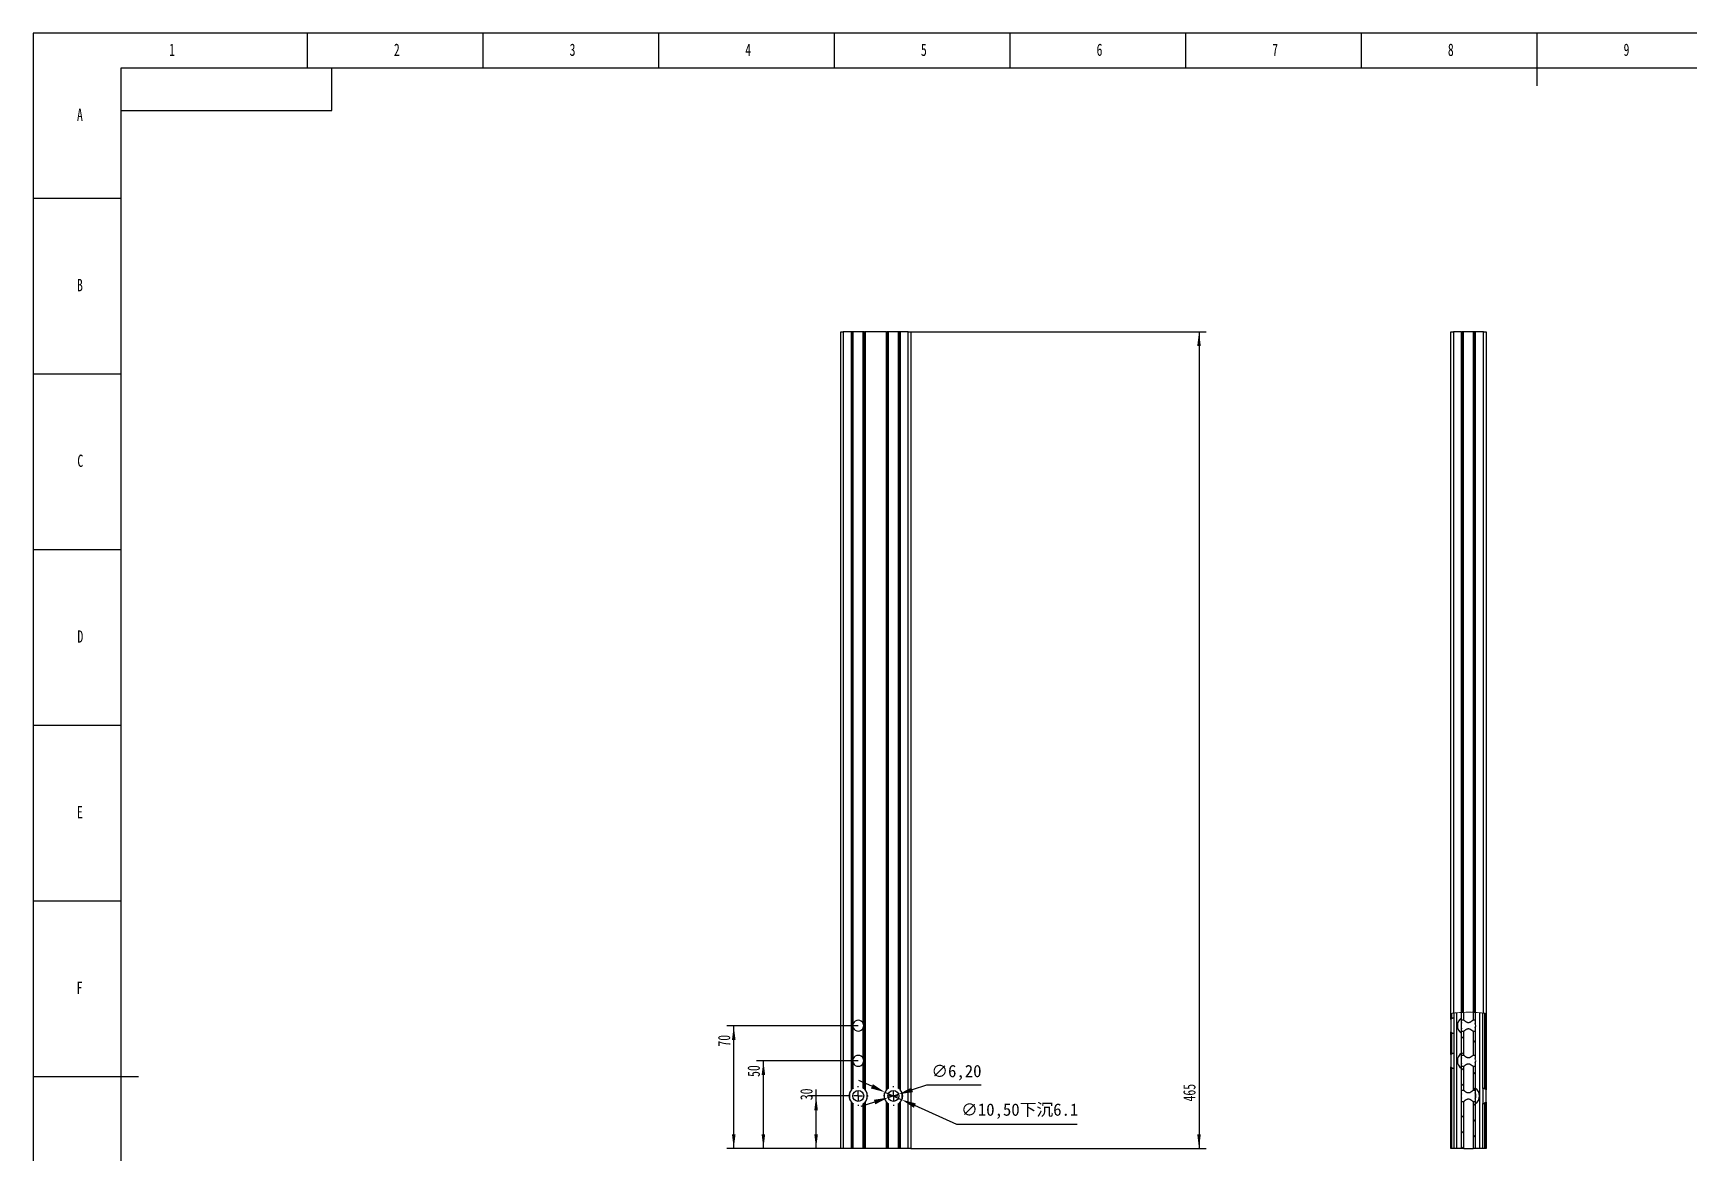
# Model space of a CAD drawing. Header units: millimetres. Extents: x 0 to 841, y 0 to 594.
# Drawn here: x 0 to 471.3, y 275.3 to 594 of the extents above; entities that cross this region are included whole.
import ezdxf

# ---------------------------------------------------------------- set-up
doc = ezdxf.new("R2010")
doc.units = ezdxf.units.MM
doc.header["$PDSIZE"] = -1
doc.layers.add('10', color=7, linetype='Continuous')
doc.layers.add('5', color=7, linetype='Continuous')
doc.styles.add('SLDTEXTSTYLE4', font='TXT', dxfattribs={"width": 0.7})
doc.dimstyles.new('ISO-25', dxfattribs={"dimtxt": 2.5, "dimasz": 2.5, "dimexe": 1.25, "dimexo": 0.625, "dimtad": 1, "dimtxsty": 'Standard', "dimcen": 2.5, "dimadec": 0, "dimazin": 0, "dimtfac": 1, "dimtmove": 0, "dimatfit": 3, "dimfxl": 1, "dimarcsym": 0})
doc.dimstyles.new('SLDDIMSTYLE0', dxfattribs={"dimtxt": 3.5, "dimasz": 4.08, "dimexe": 0, "dimexo": 0.0625, "dimgap": 0.875, "dimtad": 2, "dimlfac": 2, "dimrnd": 1e-09, "dimzin": 12, "dimdsep": 46, "dimtxsty": 'SLDTEXTSTYLE4', "dimsah": 1, "dimcen": 0.09, "dimadec": 0, "dimazin": 3, "dimtfac": 1, "dimtofl": 0, "dimtmove": 0, "dimatfit": 3, "dimfxl": 1, "dimfrac": 2, "dimtolj": 1, "dimtzin": 12, "dimarcsym": 0})

# ---------------------------------------------------------------- blocks, each defined once
blk = doc.blocks.new('_D')
at = {"layer": '10', "transparency": 16777216}
for p, q in [((249.87, 508.99), (333.87, 508.99)), ((331.87, 508.99), (331.87, 276.49)), ((249.87, 276.49), (333.87, 276.49))]:
    blk.add_line(p, q, dxfattribs=at)
for points in [[(331.87, 508.99), (331.37, 504.91), (332.38, 504.91)], [(331.87, 276.49), (332.38, 280.57), (331.37, 280.57)]]:
    blk.add_solid(points, dxfattribs=at)
at = {"layer": '10', "transparency": 16777216, "insert": (327.36, 289.91), "char_height": 3.5, "attachment_point": 1, "rotation": 90, "style": 'SLDTEXTSTYLE4'}
blk.add_mtext('465', dxfattribs=at)
blk = doc.blocks.new('_D_1')
at = {"layer": '10', "transparency": 16777216}
for p, q in [((222.88, 291.49), (222.88, 293.35)), ((232.07, 291.49), (220.88, 291.49)), ((222.88, 276.49), (222.88, 291.49)), ((229.87, 276.49), (220.88, 276.49))]:
    blk.add_line(p, q, dxfattribs=at)
for points in [[(222.88, 291.49), (222.37, 287.41), (223.38, 287.41)], [(222.88, 276.49), (223.38, 280.57), (222.37, 280.57)]]:
    blk.add_solid(points, dxfattribs=at)
at = {"layer": '10', "transparency": 16777216, "insert": (218.36, 290.28), "char_height": 3.5, "attachment_point": 1, "rotation": 90, "style": 'SLDTEXTSTYLE4'}
blk.add_mtext('30', dxfattribs=at)
blk = doc.blocks.new('_D_2')
at = {"layer": '10', "transparency": 16777216}
for p, q in [((234.87, 301.49), (205.87, 301.49)), ((207.87, 276.49), (207.87, 301.49)), ((229.87, 276.49), (205.87, 276.49))]:
    blk.add_line(p, q, dxfattribs=at)
for points in [[(207.87, 301.49), (207.37, 297.41), (208.38, 297.41)], [(207.87, 276.49), (208.38, 280.57), (207.37, 280.57)]]:
    blk.add_solid(points, dxfattribs=at)
at = {"layer": '10', "transparency": 16777216, "insert": (203.36, 296.9), "char_height": 3.5, "attachment_point": 1, "rotation": 90, "style": 'SLDTEXTSTYLE4'}
blk.add_mtext('50', dxfattribs=at)
blk = doc.blocks.new('_D_3')
at = {"layer": '10', "transparency": 16777216}
for p, q in [((234.87, 311.49), (197.44, 311.49)), ((199.44, 276.49), (199.44, 311.49)), ((229.87, 276.49), (197.44, 276.49))]:
    blk.add_line(p, q, dxfattribs=at)
for points in [[(199.44, 311.49), (198.93, 307.41), (199.95, 307.41)], [(199.44, 276.49), (199.95, 280.57), (198.93, 280.57)]]:
    blk.add_solid(points, dxfattribs=at)
at = {"layer": '10', "transparency": 16777216, "insert": (194.93, 305.53), "char_height": 3.5, "attachment_point": 1, "rotation": 90, "style": 'SLDTEXTSTYLE4'}
blk.add_mtext('70', dxfattribs=at)
blk = doc.blocks.new('SW_CENTERMARKSYMBOL_0')
at = {"layer": '10', "color": 0}
for p, q in [((-2.5, 0), (-2.8, 0)), ((0, 0), (-1.25, 0)), ((0, 2.5), (0, 2.8)), ((0, 0), (0, 1.25)), ((0, 0), (0, -1.25)), ((0, 0), (1.25, 0)), ((2.5, 0), (2.8, 0)), ((0, -2.5), (0, -2.8))]:
    blk.add_line(p, q, dxfattribs=at)
blk = doc.blocks.new('SW_CENTERMARKSYMBOL_1')
at = {"layer": '10', "color": 0}
for p, q in [((-2.5, 0), (-2.8, 0)), ((0, 0), (-1.25, 0)), ((0, 2.5), (0, 2.8)), ((0, 0), (0, 1.25)), ((0, 0), (0, -1.25)), ((0, 0), (1.25, 0)), ((2.5, 0), (2.8, 0)), ((0, -2.5), (0, -2.8))]:
    blk.add_line(p, q, dxfattribs=at)
blk = doc.blocks.new('*D11')
at = {"color": 0, "lineweight": -2, "transparency": 16777216}
for p, q in [((254.29, 294.55), (250.23, 293.23)), ((269.82, 294.55), (254.29, 294.55)), ((239.52, 289.74), (235.64, 288.48)), ((243.4, 291.01), (246.35, 291.97))]:
    blk.add_line(p, q, dxfattribs=at)
at = {"color": 0, "transparency": 16777216}
for points in [[(250.02, 293.88), (250.44, 292.58), (246.35, 291.97)], [(239.31, 290.39), (239.73, 289.1), (243.4, 291.01)]]:
    blk.add_solid(points, dxfattribs=at)
at = {"layer": 'Defpoints', "color": 0, "transparency": 16777216}
for p in [(243.4, 291.01), (246.35, 291.97)]:
    blk.add_point(p, dxfattribs=at)
at = {"color": 0, "transparency": 16777216, "insert": (262.82, 298.12), "char_height": 3.5, "attachment_point": 5}
blk.add_mtext('∅6,20', dxfattribs=at)
blk = doc.blocks.new('*D12')
at = {"color": 0, "lineweight": -2, "transparency": 16777216}
for p, q in [((238.76, 294.24), (235.04, 295.91)), ((242.48, 292.56), (247.27, 290.41)), ((262.93, 283.36), (250.99, 288.73)), ((297.21, 283.36), (262.93, 283.36))]:
    blk.add_line(p, q, dxfattribs=at)
blk.add_arc((244.87, 291.49), 2.63, 313.2918, 19.4197, dxfattribs=at)
at = {"color": 0, "transparency": 16777216}
for points in [[(239.04, 294.86), (238.48, 293.62), (242.48, 292.56)], [(251.27, 289.35), (250.71, 288.11), (247.27, 290.41)]]:
    blk.add_solid(points, dxfattribs=at)
at = {"layer": 'Defpoints', "color": 0, "transparency": 16777216}
for p in [(242.48, 292.56), (247.27, 290.41)]:
    blk.add_point(p, dxfattribs=at)
at = {"color": 0, "transparency": 16777216, "insert": (280.83, 287.15), "char_height": 3.5, "attachment_point": 5}
blk.add_mtext('∅10,50{\\fSimSun|b0|i0|c134|p2;下沉}6.1', dxfattribs=at)

msp = doc.modelspace()

# ---------------------------------------------------------------- hatches: boundary and pattern name
at = {"layer": '10', "linetype": 'Continuous', "lineweight": 18}
h = msp.add_hatch(dxfattribs=at)
h.set_pattern_fill('ANSI31', color=256, angle=3e-322, style=0)
edge = h.paths.add_edge_path(flags=0)
edge.add_spline(control_points=[(407.2653, 315.2771), (407.2653, 315.2771), (407.2904, 315.278), (407.3385, 315.2797), (407.3867, 315.2813), (407.4591, 315.2837), (407.5499, 315.2863), (407.6408, 315.2889), (407.7525, 315.2917), (407.8758, 315.2942), (407.9992, 315.2966), (408.1376, 315.2986), (408.2796, 315.2998), (408.4215, 315.301), (408.5709, 315.3014), (408.7154, 315.3009), (408.8599, 315.3003), (409.0034, 315.2989), (409.1341, 315.2969), (409.2649, 315.295), (409.3865, 315.2924), (409.4888, 315.2898), (409.5912, 315.2873), (409.6772, 315.2847), (409.7396, 315.2827), (409.802, 315.2807), (409.8426, 315.2793), (409.858, 315.2787), (409.8629, 315.2785), (409.8653, 315.2785), (409.8653, 315.2785)], knot_values=[0, 0, 0, 0, 0.00087268, 0.00087268, 0.00087268, 0.00174534, 0.00174534, 0.00174534, 0.00261837, 0.00261837, 0.00261837, 0.00349165, 0.00349165, 0.00349165, 0.00436456, 0.00436456, 0.00436456, 0.00523703, 0.00523703, 0.00523703, 0.0061097, 0.0061097, 0.0061097, 0.00698286, 0.00698286, 0.00698286, 0.00785605, 0.00785605, 0.00785605, 0.00812775, 0.00812775, 0.00812775, 0.00812775], weights=[1, 1, 1, 1, 1, 1, 1, 1, 1, 1, 1, 1, 1, 1, 1, 1, 1, 1, 1, 1, 1, 1, 1, 1, 1, 1, 1, 1, 1, 1, 1], degree=3, periodic=0)
edge.add_spline(control_points=[(409.8653, 315.2785), (410.0821, 315.2708), (410.2987, 315.2611), (410.5153, 315.2496)], knot_values=[0.06398879, 0.06398879, 0.06398879, 0.06398879, 0.0671872, 0.0671872, 0.0671872, 0.0671872], weights=[1, 1, 1, 1], degree=3, periodic=0)
edge.add_spline(control_points=[(410.5153, 315.2496), (410.959, 315.2258), (411.4025, 315.1939), (411.8456, 315.1537)], knot_values=[0, 0, 0, 0, 0.00376762, 0.00376762, 0.00376762, 0.00376762], weights=[1, 1, 1, 1], degree=3, periodic=0)
edge.add_spline(control_points=[(411.8456, 315.1537), (412.119, 315.1289), (412.3922, 315.101), (412.6653, 315.07)], knot_values=[0.0737407, 0.0737407, 0.0737407, 0.0737407, 0.07778318, 0.07778318, 0.07778318, 0.07778318], weights=[1, 1, 1, 1], degree=3, periodic=0)
edge.add_spline(control_points=[(412.6653, 315.07), (412.8654, 315.0473), (413.0654, 315.0228), (413.2653, 314.9967)], knot_values=[0.07778318, 0.07778318, 0.07778318, 0.07778318, 0.08074431, 0.08074431, 0.08074431, 0.08074431], weights=[1, 1, 1, 1], degree=3, periodic=0)
edge.add_spline(control_points=[(413.2653, 314.9967), (413.3153, 314.9902), (413.3653, 314.9836), (413.4153, 314.9769)], knot_values=[0.08074431, 0.08074431, 0.08074431, 0.08074431, 0.08148485, 0.08148485, 0.08148485, 0.08148485], weights=[1, 1, 1, 1], degree=3, periodic=0)
edge.add_spline(control_points=[(413.4153, 314.9769), (413.4322, 314.9746), (413.4494, 314.9723), (413.4653, 314.9701), (413.4813, 314.9679), (413.4965, 314.9658), (413.5097, 314.964), (413.5228, 314.9622), (413.5343, 314.9606), (413.5432, 314.9594), (413.5519, 314.9582), (413.5584, 314.9573), (413.5619, 314.9568), (413.5642, 314.9565), (413.5653, 314.9563), (413.5653, 314.9563)], knot_values=[0, 0, 0, 0, 0.00010237, 0.00010237, 0.00010237, 0.00020476, 0.00020476, 0.00020476, 0.00030675, 0.00030675, 0.00030675, 0.00040783, 0.00040783, 0.00040783, 0.00047083, 0.00047083, 0.00047083, 0.00047083], weights=[1, 1, 1, 1, 1, 1, 1, 1, 1, 1, 1, 1, 1, 1, 1, 1], degree=3, periodic=0)
edge.add_spline(control_points=[(413.5653, 314.9563), (413.5653, 314.9563), (413.551, 314.9583), (413.5236, 314.9621), (413.4962, 314.9659), (413.4551, 314.9715), (413.4035, 314.9784), (413.3517, 314.9854), (413.2881, 314.9938), (413.2179, 315.0029), (413.147, 315.0121), (413.0675, 315.0221), (412.9858, 315.0321), (412.9301, 315.039), (412.8725, 315.0459), (412.8153, 315.0526)], knot_values=[0, 0, 0, 0, 0.00050024, 0.00050024, 0.00050024, 0.00100033, 0.00100033, 0.00100033, 0.00150272, 0.00150272, 0.00150272, 0.00200956, 0.00200956, 0.00200956, 0.00235264, 0.00235264, 0.00235264, 0.00235264], weights=[1, 1, 1, 1, 1, 1, 1, 1, 1, 1, 1, 1, 1, 1, 1, 1], degree=3, periodic=0)
edge.add_spline(control_points=[(412.8153, 315.0526), (412.0495, 315.1429), (411.2829, 315.2085), (410.5153, 315.2496)], knot_values=[0.9214767, 0.9214767, 0.9214767, 0.9214767, 0.9328128, 0.9328128, 0.9328128, 0.9328128], weights=[1, 1, 1, 1], degree=3, periodic=0)
edge.add_spline(control_points=[(410.5153, 315.2496), (410.4985, 315.2505), (410.4815, 315.2514), (410.4656, 315.2522), (410.4497, 315.253), (410.4346, 315.2538), (410.4215, 315.2545), (410.4084, 315.2551), (410.3969, 315.2557), (410.388, 315.2561), (410.3791, 315.2566), (410.3726, 315.2569), (410.3689, 315.2571), (410.3665, 315.2572), (410.3653, 315.2573), (410.3653, 315.2573)], knot_values=[0, 0, 0, 0, 0.00010097, 0.00010097, 0.00010097, 0.00020194, 0.00020194, 0.00020194, 0.00030284, 0.00030284, 0.00030284, 0.00040361, 0.00040361, 0.00040361, 0.00046896, 0.00046896, 0.00046896, 0.00046896], weights=[1, 1, 1, 1, 1, 1, 1, 1, 1, 1, 1, 1, 1, 1, 1, 1], degree=3, periodic=0)
edge.add_spline(control_points=[(410.3653, 315.2573), (410.282, 315.2614), (410.1986, 315.2652), (410.1153, 315.2687)], knot_values=[0.93355111, 0.93355111, 0.93355111, 0.93355111, 0.93478134, 0.93478134, 0.93478134, 0.93478134], weights=[1, 1, 1, 1], degree=3, periodic=0)
edge.add_spline(control_points=[(410.1153, 315.2687), (410.5156, 315.2518), (410.9156, 315.2281), (411.3153, 315.1978)], knot_values=[0.06521866, 0.06521866, 0.06521866, 0.06521866, 0.07112703, 0.07112703, 0.07112703, 0.07112703], weights=[1, 1, 1, 1], degree=3, periodic=0)
edge.add_spline(control_points=[(411.3153, 315.1978), (410.8721, 315.2314), (410.4286, 315.2568), (409.985, 315.274)], knot_values=[0, 0, 0, 0, 0.00376583, 0.00376583, 0.00376583, 0.00376583], weights=[1, 1, 1, 1], degree=3, periodic=0)
edge.add_spline(control_points=[(409.985, 315.274), (409.0392, 315.3107), (408.0913, 315.31), (407.1456, 315.2726)], knot_values=[0, 0, 0, 0, 0.00567868, 0.00567868, 0.00567868, 0.00567868], weights=[1, 1, 1, 1], degree=3, periodic=0)
edge.add_spline(control_points=[(407.1456, 315.2726), (406.702, 315.255), (406.2585, 315.2293), (405.8153, 315.1957)], knot_values=[0, 0, 0, 0, 0.00376588, 0.00376588, 0.00376588, 0.00376588], weights=[1, 1, 1, 1], degree=3, periodic=0)
edge.add_spline(control_points=[(405.8153, 315.1957), (406.2157, 315.2261), (406.6157, 315.2499), (407.0153, 315.2672)], knot_values=[0.0441227, 0.0441227, 0.0441227, 0.0441227, 0.04999684, 0.04999684, 0.04999684, 0.04999684], weights=[1, 1, 1, 1], degree=3, periodic=0)
edge.add_spline(control_points=[(407.0153, 315.2672), (406.932, 315.2636), (406.8487, 315.2597), (406.7653, 315.2555)], knot_values=[0.95000316, 0.95000316, 0.95000316, 0.95000316, 0.95122783, 0.95122783, 0.95122783, 0.95122783], weights=[1, 1, 1, 1], degree=3, periodic=0)
edge.add_spline(control_points=[(406.7653, 315.2555), (406.7653, 315.2555), (406.7624, 315.2554), (406.7569, 315.2551), (406.7513, 315.2548), (406.743, 315.2544), (406.7325, 315.2539), (406.722, 315.2533), (406.7092, 315.2527), (406.695, 315.2519), (406.6807, 315.2512), (406.6648, 315.2504), (406.6484, 315.2495), (406.6376, 315.2489), (406.6264, 315.2483), (406.6153, 315.2477)], knot_values=[0, 0, 0, 0, 0.00010064, 0.00010064, 0.00010064, 0.00020127, 0.00020127, 0.00020127, 0.00030195, 0.00030195, 0.00030195, 0.00040276, 0.00040276, 0.00040276, 0.00046897, 0.00046897, 0.00046897, 0.00046897], weights=[1, 1, 1, 1, 1, 1, 1, 1, 1, 1, 1, 1, 1, 1, 1, 1], degree=3, periodic=0)
edge.add_spline(control_points=[(406.6153, 315.2477), (405.85, 315.2063), (405.0834, 315.1409), (404.3153, 315.0514)], knot_values=[0.95196241, 0.95196241, 0.95196241, 0.95196241, 0.963204, 0.963204, 0.963204, 0.963204], weights=[1, 1, 1, 1], degree=3, periodic=0)
edge.add_spline(control_points=[(404.3153, 315.0514), (404.2308, 315.0416), (404.1452, 315.0313), (404.0655, 315.0215), (403.9859, 315.0117), (403.91, 315.0021), (403.8441, 314.9936), (403.7784, 314.9851), (403.7209, 314.9775), (403.6766, 314.9715), (403.6325, 314.9657), (403.6002, 314.9613), (403.5823, 314.9588), (403.571, 314.9573), (403.5653, 314.9565), (403.5653, 314.9565)], knot_values=[0, 0, 0, 0, 0.00051031, 0.00051031, 0.00051031, 0.00102069, 0.00102069, 0.00102069, 0.00153, 0.00153, 0.00153, 0.00203559, 0.00203559, 0.00203559, 0.00235238, 0.00235238, 0.00235238, 0.00235238], weights=[1, 1, 1, 1, 1, 1, 1, 1, 1, 1, 1, 1, 1, 1, 1, 1], degree=3, periodic=0)
edge.add_spline(control_points=[(403.5653, 314.9565), (403.5653, 314.9565), (403.5682, 314.9569), (403.5736, 314.9577), (403.5791, 314.9584), (403.5874, 314.9595), (403.5977, 314.9609), (403.608, 314.9623), (403.6207, 314.9641), (403.6348, 314.9659), (403.6489, 314.9679), (403.6648, 314.97), (403.6811, 314.9722), (403.6923, 314.9736), (403.7038, 314.9752), (403.7153, 314.9767)], knot_values=[0, 0, 0, 0, 0.00010005, 0.00010005, 0.00010005, 0.00020007, 0.00020007, 0.00020007, 0.00030051, 0.00030051, 0.00030051, 0.00040183, 0.00040183, 0.00040183, 0.00047075, 0.00047075, 0.00047075, 0.00047075], weights=[1, 1, 1, 1, 1, 1, 1, 1, 1, 1, 1, 1, 1, 1, 1, 1], degree=3, periodic=0)
edge.add_spline(control_points=[(403.7153, 314.9767), (403.7653, 314.9833), (403.8153, 314.9899), (403.8653, 314.9963)], knot_values=[0.03387059, 0.03387059, 0.03387059, 0.03387059, 0.03460165, 0.03460165, 0.03460165, 0.03460165], weights=[1, 1, 1, 1], degree=3, periodic=0)
edge.add_spline(control_points=[(403.8653, 314.9963), (404.0654, 315.022), (404.2654, 315.0461), (404.4653, 315.0686)], knot_values=[0.03460165, 0.03460165, 0.03460165, 0.03460165, 0.03752784, 0.03752784, 0.03752784, 0.03752784], weights=[1, 1, 1, 1], degree=3, periodic=0)
edge.add_spline(control_points=[(404.4653, 315.0686), (404.7387, 315.0993), (405.0119, 315.127), (405.285, 315.1517)], knot_values=[0.03752784, 0.03752784, 0.03752784, 0.03752784, 0.04153023, 0.04153023, 0.04153023, 0.04153023], weights=[1, 1, 1, 1], degree=3, periodic=0)
edge.add_spline(control_points=[(405.285, 315.1517), (405.7281, 315.1917), (406.1716, 315.2237), (406.6153, 315.2477)], knot_values=[0, 0, 0, 0, 0.00376764, 0.00376764, 0.00376764, 0.00376764], weights=[1, 1, 1, 1], degree=3, periodic=0)
edge.add_spline(control_points=[(406.6153, 315.2477), (406.8321, 315.2594), (407.0487, 315.2692), (407.2653, 315.2771)], knot_values=[0.04803759, 0.04803759, 0.04803759, 0.04803759, 0.05122197, 0.05122197, 0.05122197, 0.05122197], weights=[1, 1, 1, 1], degree=3, periodic=0)
h = msp.add_hatch(dxfattribs=at)
h.set_pattern_fill('ANSI31', color=256, angle=3e-322, style=0)
edge = h.paths.add_edge_path(flags=0)
edge.add_line((406.6153, 313.0366), (407.2653, 313.0366))
edge.add_line((407.2653, 313.0366), (407.2653, 315.2771))
edge.add_spline(control_points=[(407.2653, 315.2771), (407.0487, 315.2692), (406.8321, 315.2594), (406.6153, 315.2477)], knot_values=[0.94877803, 0.94877803, 0.94877803, 0.94877803, 0.95196241, 0.95196241, 0.95196241, 0.95196241], weights=[1, 1, 1, 1], degree=3, periodic=0)
edge.add_line((406.6153, 315.2477), (406.6153, 313.0366))
h = msp.add_hatch(dxfattribs=at)
h.set_pattern_fill('ANSI31', color=256, angle=3e-322, style=0)
edge = h.paths.add_edge_path(flags=0)
edge.add_spline(control_points=[(410.5153, 315.2496), (410.2987, 315.2611), (410.0821, 315.2708), (409.8653, 315.2785)], knot_values=[0.9328128, 0.9328128, 0.9328128, 0.9328128, 0.93601121, 0.93601121, 0.93601121, 0.93601121], weights=[1, 1, 1, 1], degree=3, periodic=0)
edge.add_line((409.8653, 315.2785), (409.8653, 313.0366))
edge.add_line((409.8653, 313.0366), (410.5153, 313.0366))
edge.add_line((410.5153, 313.0366), (410.5153, 315.2496))
h = msp.add_hatch(dxfattribs=at)
h.set_pattern_fill('ANSI31', color=256, angle=3e-322, style=0)
h.paths.add_polyline_path([(406.6153, 303.0366), (407.2653, 303.0366), (407.2653, 309.9366), (406.6153, 309.9366)], flags=0)
h = msp.add_hatch(dxfattribs=at)
h.set_pattern_fill('ANSI31', color=256, angle=3e-322, style=0)
h.paths.add_polyline_path([(410.5153, 309.9366), (409.8653, 309.9366), (409.8653, 303.0366), (410.5153, 303.0366)], flags=0)
h = msp.add_hatch(dxfattribs=at)
h.set_pattern_fill('ANSI31', color=256, angle=3e-322, style=0)
h.paths.add_polyline_path([(406.6153, 299.9366), (406.6153, 293.0366), (407.2653, 293.0366), (407.2653, 299.9366)], flags=0)
h = msp.add_hatch(dxfattribs=at)
h.set_pattern_fill('ANSI31', color=256, angle=3e-322, style=0)
h.paths.add_polyline_path([(409.8653, 299.9366), (409.8653, 293.0366), (410.5153, 293.0366), (410.5153, 299.9366)], flags=0)
h = msp.add_hatch(dxfattribs=at)
h.set_pattern_fill('ANSI31', color=256, angle=3e-322, style=0)
h.paths.add_polyline_path([(406.6153, 289.9366), (406.6153, 276.4866), (407.2653, 276.4866), (407.2653, 289.9366)], flags=0)
h = msp.add_hatch(dxfattribs=at)
h.set_pattern_fill('ANSI31', color=256, angle=3e-322, style=0)
h.paths.add_polyline_path([(410.5153, 289.9366), (409.8653, 289.9366), (409.8653, 276.4866), (410.5153, 276.4866)], flags=0)

# ---------------------------------------------------------------- linework, layer by layer
at = {"color": 7, "linetype": 'Continuous', "lineweight": 25}
for p, q in [((229.8736, 276.4866), (229.8736, 508.9866)), ((229.8736, 508.9866), (230.6236, 508.9866)), ((230.6236, 508.9866), (230.6236, 276.4866)), ((232.9236, 508.9866), (230.6236, 508.9866)), ((232.9236, 293.2439), (232.9236, 508.9866)), ((232.9236, 508.9866), (233.0736, 508.9866)), ((233.0736, 508.9866), (233.0736, 293.3973)), ((233.3236, 508.9866), (233.0736, 508.9866)), ((233.3236, 293.6052), (233.3236, 508.9866)), ((233.4539, 508.9866), (233.3236, 508.9866)), ((233.4539, 312.1088), (233.4539, 508.9866)), ((236.2932, 508.9866), (233.4539, 508.9866)), ((236.2932, 312.1088), (236.2932, 508.9866)), ((236.4236, 508.9866), (236.2932, 508.9866)), ((236.4236, 293.6052), (236.4236, 508.9866)), ((236.6736, 508.9866), (236.4236, 508.9866)), ((236.6736, 508.9866), (236.8236, 508.9866)), ((236.6736, 293.3973), (236.6736, 508.9866)), ((236.8236, 508.9866), (236.8236, 293.2439)), ((242.9236, 508.9866), (236.8236, 508.9866)), ((242.9236, 293.2439), (242.9236, 508.9866)), ((242.9236, 508.9866), (243.0736, 508.9866)), ((243.0736, 508.9866), (243.0736, 293.3973)), ((243.3236, 508.9866), (243.0736, 508.9866)), ((243.3236, 293.6052), (243.3236, 508.9866)), ((243.4539, 508.9866), (243.3236, 508.9866)), ((243.4539, 293.6946), (243.4539, 508.9866)), ((246.2932, 508.9866), (243.4539, 508.9866)), ((246.2932, 293.6946), (246.2932, 508.9866)), ((246.4236, 508.9866), (246.2932, 508.9866)), ((246.4236, 293.6052), (246.4236, 508.9866)), ((246.6736, 508.9866), (246.4236, 508.9866)), ((246.6736, 293.3973), (246.6736, 508.9866)), ((246.6736, 508.9866), (246.8236, 508.9866)), ((246.8236, 508.9866), (246.8236, 293.2439)), ((249.1236, 508.9866), (246.8236, 508.9866)), ((249.1236, 276.4866), (249.1236, 508.9866)), ((249.1236, 508.9866), (249.8736, 508.9866)), ((249.8736, 508.9866), (249.8736, 276.4866)), ((403.5653, 314.9565), (403.5653, 508.9866)), ((403.5653, 508.9866), (404.3153, 508.9866)), ((404.3153, 508.9866), (404.3153, 315.0514)), ((406.6153, 508.9866), (404.3153, 508.9866)), ((406.6153, 315.2477), (406.6153, 508.9866)), ((406.6153, 508.9866), (406.7653, 508.9866)), ((406.7653, 508.9866), (406.7653, 315.2555)), ((407.0153, 508.9866), (406.7653, 508.9866)), ((407.0153, 315.2672), (407.0153, 508.9866)), ((407.1456, 508.9866), (407.0153, 508.9866)), ((407.1456, 315.2726), (407.1456, 508.9866)), ((409.985, 508.9866), (407.1456, 508.9866)), ((409.985, 315.274), (409.985, 508.9866)), ((410.1153, 508.9866), (409.985, 508.9866)), ((410.1153, 315.2687), (410.1153, 508.9866)), ((410.3653, 508.9866), (410.1153, 508.9866)), ((410.3653, 315.2573), (410.3653, 508.9866)), ((410.3653, 508.9866), (410.5153, 508.9866)), ((410.5153, 508.9866), (410.5153, 315.2496)), ((412.8153, 508.9866), (410.5153, 508.9866)), ((412.8153, 315.0526), (412.8153, 508.9866)), ((412.8153, 508.9866), (413.5653, 508.9866)), ((413.5653, 508.9866), (413.5653, 314.9563)), ((403.5653, 313.2439), (403.5653, 314.9565)), ((403.5653, 313.2439), (403.5653, 309.7293)), ((403.7153, 314.9766), (403.7153, 313.3973)), ((403.8653, 313.3973), (403.7153, 313.3973)), ((403.8653, 313.6052), (403.8653, 314.9962)), ((403.8653, 313.6052), (403.8653, 313.3973)), ((404.4653, 313.6052), (403.8653, 313.6052)), ((404.4653, 313.6052), (404.4653, 315.0642)), ((404.4653, 309.3681), (404.4653, 313.6052)), ((405.285, 276.4866), (405.285, 315.1342)), ((406.6153, 313.0366), (406.6153, 315.2477)), ((407.2653, 313.0366), (406.6153, 313.0366)), ((406.6153, 309.9366), (406.6153, 313.0366)), ((407.2653, 313.0366), (407.2653, 315.2771)), ((409.8653, 315.2785), (409.8653, 313.0366)), ((410.5153, 313.0366), (409.8653, 313.0366)), ((410.5153, 315.2496), (410.5153, 313.0366)), ((410.5153, 313.0366), (410.5153, 312.1088)), ((411.8456, 276.4866), (411.8456, 315.1357)), ((412.6653, 293.6052), (412.6653, 315.0655)), ((413.2653, 293.6052), (413.2653, 314.9967)), ((413.4153, 293.3973), (413.4153, 314.9768)), ((413.5653, 314.9563), (413.5653, 293.2439)), ((233.4539, 302.1088), (233.4539, 310.8645)), ((236.2932, 302.1088), (236.2932, 310.8645)), ((403.5653, 303.2439), (403.5653, 309.7293)), ((403.7153, 309.576), (403.8653, 309.576)), ((403.7153, 309.576), (403.7153, 303.3973)), ((403.8653, 309.576), (403.8653, 309.3681)), ((403.8653, 309.3681), (404.4653, 309.3681)), ((403.8653, 303.6052), (403.8653, 309.3681)), ((404.4653, 303.6052), (404.4653, 309.3681)), ((406.6153, 309.9366), (407.2653, 309.9366)), ((406.6153, 303.0366), (406.6153, 309.9366)), ((407.2653, 303.0366), (407.2653, 309.9366)), ((409.8653, 309.9366), (410.5153, 309.9366)), ((409.8653, 309.9366), (409.8653, 303.0366)), ((410.5153, 310.8645), (410.5153, 309.9366)), ((410.5153, 309.9366), (410.5153, 303.0366)), ((403.5653, 303.2439), (403.5653, 299.7293)), ((403.8653, 303.3973), (403.7153, 303.3973)), ((403.8653, 303.6052), (403.8653, 303.3973)), ((404.4653, 303.6052), (403.8653, 303.6052)), ((404.4653, 299.3681), (404.4653, 303.6052)), ((407.2653, 303.0366), (406.6153, 303.0366)), ((406.6153, 299.9366), (406.6153, 303.0366)), ((410.5153, 303.0366), (409.8653, 303.0366)), ((410.5153, 303.0366), (410.5153, 302.1088)), ((233.4539, 293.6946), (233.4539, 300.8645)), ((236.2932, 293.6946), (236.2932, 300.8645)), ((403.5653, 276.4866), (403.5653, 299.7293)), ((403.7153, 299.576), (403.8653, 299.576)), ((403.7153, 299.576), (403.7153, 276.4866)), ((403.8653, 299.576), (403.8653, 299.3681)), ((403.8653, 299.3681), (404.4653, 299.3681)), ((403.8653, 276.4866), (403.8653, 299.3681)), ((404.4653, 276.4866), (404.4653, 299.3681)), ((406.6153, 299.9366), (407.2653, 299.9366)), ((406.6153, 293.0366), (406.6153, 299.9366)), ((407.2653, 293.0366), (407.2653, 299.9366)), ((409.8653, 299.9366), (409.8653, 293.0366)), ((409.8653, 299.9366), (410.5153, 299.9366)), ((410.5153, 300.8645), (410.5153, 299.9366)), ((410.5153, 299.9366), (410.5153, 293.0366)), ((232.3932, 292.346), (232.3932, 290.6272)), ((237.3539, 292.346), (237.3539, 290.6272)), ((242.3932, 290.6272), (242.3932, 292.346)), ((247.3539, 290.6272), (247.3539, 292.346)), ((407.2653, 293.0366), (406.6153, 293.0366)), ((406.6153, 292.1088), (406.6153, 293.0366)), ((410.5153, 293.0366), (409.8653, 293.0366)), ((410.5153, 293.0366), (410.5153, 289.9366)), ((413.2653, 293.6052), (412.6653, 293.6052)), ((412.6653, 293.6052), (412.6653, 289.3681)), ((413.2653, 293.3973), (413.2653, 293.6052)), ((413.4153, 293.3973), (413.2653, 293.3973)), ((413.5653, 289.7293), (413.5653, 293.2439)), ((232.9236, 276.4866), (232.9236, 289.7293)), ((233.0736, 289.576), (233.0736, 276.4866)), ((233.3236, 276.4866), (233.3236, 289.3681)), ((233.4539, 276.4866), (233.4539, 289.2787)), ((236.2932, 276.4866), (236.2932, 289.2787)), ((236.4236, 276.4866), (236.4236, 289.3681)), ((236.6736, 276.4866), (236.6736, 289.576)), ((236.8236, 289.7293), (236.8236, 276.4866)), ((242.9236, 276.4866), (242.9236, 289.7293)), ((243.0736, 289.576), (243.0736, 276.4866)), ((243.3236, 276.4866), (243.3236, 289.3681)), ((243.4539, 276.4866), (243.4539, 289.2787)), ((246.2932, 276.4866), (246.2932, 289.2787)), ((246.4236, 276.4866), (246.4236, 289.3681)), ((246.6736, 276.4866), (246.6736, 289.576)), ((246.8236, 289.7293), (246.8236, 276.4866)), ((406.6153, 289.9366), (406.6153, 290.8645)), ((406.6153, 289.9366), (407.2653, 289.9366)), ((406.6153, 276.4866), (406.6153, 289.9366)), ((407.2653, 276.4866), (407.2653, 289.9366)), ((409.8653, 289.9366), (410.5153, 289.9366)), ((409.8653, 289.9366), (409.8653, 276.4866)), ((410.5153, 289.9366), (410.5153, 276.4866)), ((412.6653, 276.4866), (412.6653, 289.3681)), ((412.6653, 289.3681), (413.2653, 289.3681)), ((413.2653, 289.576), (413.4153, 289.576)), ((413.2653, 289.3681), (413.2653, 289.576)), ((413.2653, 276.4866), (413.2653, 289.3681)), ((413.4153, 276.4866), (413.4153, 289.576)), ((413.5653, 289.7293), (413.5653, 276.4866)), ((230.6236, 276.4866), (229.8736, 276.4866)), ((232.9236, 276.4866), (230.6236, 276.4866)), ((233.0736, 276.4866), (232.9236, 276.4866)), ((233.3236, 276.4866), (233.0736, 276.4866)), ((233.4539, 276.4866), (233.3236, 276.4866)), ((236.2932, 276.4866), (233.4539, 276.4866)), ((236.4236, 276.4866), (236.2932, 276.4866)), ((236.6736, 276.4866), (236.4236, 276.4866)), ((236.8236, 276.4866), (236.6736, 276.4866)), ((242.9236, 276.4866), (236.8236, 276.4866)), ((243.0736, 276.4866), (242.9236, 276.4866)), ((243.3236, 276.4866), (243.0736, 276.4866)), ((243.4539, 276.4866), (243.3236, 276.4866)), ((246.2932, 276.4866), (243.4539, 276.4866)), ((246.4236, 276.4866), (246.2932, 276.4866)), ((246.6736, 276.4866), (246.4236, 276.4866)), ((246.8236, 276.4866), (246.6736, 276.4866)), ((249.1236, 276.4866), (246.8236, 276.4866)), ((249.8736, 276.4866), (249.1236, 276.4866)), ((403.7153, 276.4866), (403.5653, 276.4866)), ((403.8653, 276.4866), (403.7153, 276.4866)), ((404.4653, 276.4866), (403.8653, 276.4866)), ((405.285, 276.4866), (404.4653, 276.4866)), ((406.6153, 276.4866), (405.285, 276.4866)), ((407.2653, 276.4866), (406.6153, 276.4866)), ((407.2653, 276.4866), (409.8653, 276.4866)), ((410.5153, 276.4866), (409.8653, 276.4866)), ((411.8456, 276.4866), (410.5153, 276.4866)), ((412.6653, 276.4866), (411.8456, 276.4866)), ((413.2653, 276.4866), (412.6653, 276.4866)), ((413.4153, 276.4866), (413.2653, 276.4866)), ((413.5653, 276.4866), (413.4153, 276.4866))]:
    msp.add_line(p, q, dxfattribs=at)
at = {"color": 7, "linetype": 'Continuous', "lineweight": 18}
for p, q in [((407.0153, 315.265), (407.1456, 315.2726)), ((409.985, 315.274), (410.1153, 315.2666))]:
    msp.add_line(p, q, dxfattribs=at)
at = {"color": 7, "linetype": 'Continuous', "lineweight": 25}
for centre in [(234.8736, 291.4866), (244.8736, 291.4866)]:
    msp.add_circle(centre, 1.55, dxfattribs=at)
for centre, radius, start, end in [((234.8736, 311.4866), 1.55, 156.336158, 203.663842), ((234.8736, 311.4866), 1.55, 23.663842, 156.336158), ((234.8736, 311.4866), 1.55, 336.336158, 23.663842), ((408.035, 311.4866), 2.625, 122.739929, 237.260071), ((409.0956, 311.4866), 2.625, 160.889276, 199.110724), ((409.0956, 311.4866), 1.55, 336.336158, 23.663842), ((234.8736, 311.4866), 1.55, 203.663842, 336.336158), ((234.8736, 301.4866), 1.55, 156.336158, 203.663842), ((234.8736, 301.4866), 1.55, 23.663842, 156.336158), ((234.8736, 301.4866), 1.55, 336.336158, 23.663842), ((408.035, 301.4866), 2.625, 122.739929, 237.260071), ((409.0956, 301.4866), 2.625, 160.889276, 199.110724), ((409.0956, 301.4866), 1.55, 336.336158, 23.663842), ((234.8736, 301.4866), 1.55, 203.663842, 336.336158), ((234.8736, 291.4866), 2.625, 137.975372, 222.024628), ((234.8736, 291.4866), 2.625, 126.190807, 133.291808), ((234.8736, 291.4866), 2.625, 122.739929, 126.190807), ((234.8736, 291.4866), 2.625, 53.809193, 57.260071), ((234.8736, 291.4866), 2.625, 46.708192, 53.809193), ((234.8736, 291.4866), 2.625, 317.975372, 42.024628), ((244.8736, 291.4866), 2.625, 137.975372, 222.024628), ((244.8736, 291.4866), 2.625, 126.190807, 133.291808), ((244.8736, 291.4866), 2.625, 122.739929, 126.190807), ((244.8736, 291.4866), 2.625, 53.809193, 57.260071), ((244.8736, 291.4866), 2.625, 46.708192, 53.809193), ((244.8736, 291.4866), 2.625, 317.975372, 42.024628), ((409.0956, 291.4866), 2.625, 302.739929, 57.260071), ((408.035, 291.4866), 2.625, 340.889276, 19.110724), ((234.8736, 291.4866), 2.625, 226.708192, 233.809193), ((234.8736, 291.4866), 2.625, 233.809193, 237.260071), ((234.8736, 291.4866), 2.625, 302.739929, 306.190807), ((234.8736, 291.4866), 2.625, 306.190807, 313.291808), ((244.8736, 291.4866), 2.625, 226.708192, 233.809193), ((244.8736, 291.4866), 2.625, 233.809193, 237.260071), ((244.8736, 291.4866), 2.625, 302.739929, 306.190807), ((244.8736, 291.4866), 2.625, 306.190807, 313.291808), ((408.035, 291.4866), 1.55, 156.336158, 203.663842)]:
    msp.add_arc(centre, radius, start, end, dxfattribs=at)
at = {"color": 7, "linetype": 'Continuous', "lineweight": 18}
for points, knots in [([(404.3153, 315.0514), (404.2659, 315.0457), (404.2174, 315.0399), (404.1219, 315.0284), (404.0744, 315.0226), (403.9838, 315.0114), (403.9408, 315.0059), (403.8594, 314.9956), (403.8208, 314.9906), (403.7168, 314.977), (403.6607, 314.9694), (403.5854, 314.9593), (403.5653, 314.9565), (403.5653, 314.9565)], [0, 0, 0, 0, 0.125, 0.125, 0.25, 0.25, 0.375, 0.375, 0.5, 0.5, 0.75, 0.75, 1, 1, 1, 1]), ([(406.7653, 315.2555), (406.7653, 315.2555), (406.749, 315.2547), (406.6937, 315.2519), (406.6549, 315.2499), (406.6153, 315.2477)], [0, 0, 0, 0, 0.5, 0.5, 1, 1, 1, 1]), ([(410.5153, 315.2496), (410.4757, 315.2517), (410.437, 315.2537), (410.3816, 315.2565), (410.3653, 315.2573), (410.3653, 315.2573)], [0, 0, 0, 0, 0.5, 0.5, 1, 1, 1, 1]), ([(413.5653, 314.9563), (413.5653, 314.9563), (413.5604, 314.957), (413.5412, 314.9597), (413.5267, 314.9617), (413.4889, 314.9669), (413.4658, 314.97), (413.4112, 314.9774), (413.3794, 314.9817), (413.2756, 314.9955), (413.1921, 315.0063), (413.0121, 315.029), (412.914, 315.041), (412.8153, 315.0526)], [0, 0, 0, 0, 0.125, 0.125, 0.25, 0.25, 0.375, 0.375, 0.5, 0.5, 0.75, 0.75, 1, 1, 1, 1])]:
    msp.add_open_spline(points, degree=3, knots=knots, dxfattribs=at)
at = {"color": 7, "linetype": 'Continuous', "lineweight": 25}
for points, knots in [([(403.5653, 313.2439), (403.5653, 313.2795), (403.5753, 313.315), (403.6117, 313.3591), (403.6277, 313.3722), (403.667, 313.3914), (403.6908, 313.3973), (403.7153, 313.3973)], [0, 0, 0, 0, 0.5, 0.5, 0.75, 0.75, 1, 1, 1, 1]), ([(409.8653, 313.0366), (409.8653, 313.0366), (409.8556, 313.0285), (409.8183, 312.9974), (409.7909, 312.9747), (409.7209, 312.9175), (409.6792, 312.8839), (409.5839, 312.8092), (409.5304, 312.7682), (409.4156, 312.6841), (409.3539, 312.6406), (409.2206, 312.554), (409.1491, 312.5109), (408.9981, 312.433), (408.9169, 312.3974), (408.7883, 312.3587), (408.7445, 312.3484), (408.6548, 312.3343), (408.6085, 312.3306), (408.472, 312.331), (408.3809, 312.3468), (408.2101, 312.3988), (408.1299, 312.4342), (407.978, 312.5129), (407.9078, 312.5554), (407.7755, 312.6415), (407.7132, 312.6854), (407.5977, 312.7701), (407.5454, 312.8102), (407.4514, 312.884), (407.4094, 312.9178), (407.3396, 312.9747), (407.3124, 312.9973), (407.275, 313.0285), (407.2653, 313.0366), (407.2653, 313.0366)], [0, 0, 0, 0, 0.0625, 0.0625, 0.125, 0.125, 0.1875, 0.1875, 0.25, 0.25, 0.3125, 0.3125, 0.375, 0.375, 0.4375, 0.4375, 0.46875, 0.46875, 0.5, 0.5, 0.5625, 0.5625, 0.625, 0.625, 0.6875, 0.6875, 0.75, 0.75, 0.8125, 0.8125, 0.875, 0.875, 0.9375, 0.9375, 1, 1, 1, 1]), ([(403.7153, 309.576), (403.6908, 309.576), (403.6673, 309.5818), (403.6276, 309.601), (403.6117, 309.6142), (403.5752, 309.6585), (403.5653, 309.6937), (403.5653, 309.7293)], [0, 0, 0, 0, 0.25, 0.25, 0.5, 0.5, 1, 1, 1, 1]), ([(407.2653, 309.9366), (407.2653, 309.9366), (407.275, 309.9448), (407.3124, 309.9759), (407.3397, 309.9986), (407.4097, 310.0557), (407.4514, 310.0894), (407.5467, 310.1641), (407.6002, 310.2051), (407.715, 310.2892), (407.7768, 310.3326), (407.91, 310.4193), (407.9815, 310.4624), (408.1325, 310.5403), (408.2137, 310.5759), (408.3423, 310.6145), (408.3861, 310.6249), (408.4758, 310.639), (408.5221, 310.6427), (408.6586, 310.6423), (408.7497, 310.6265), (408.9205, 310.5745), (409.0007, 310.5391), (409.1526, 310.4604), (409.2228, 310.4178), (409.3551, 310.3318), (409.4174, 310.2879), (409.5329, 310.2032), (409.5853, 310.163), (409.6792, 310.0893), (409.7212, 310.0555), (409.791, 309.9985), (409.8182, 309.9759), (409.8556, 309.9448), (409.8653, 309.9366), (409.8653, 309.9366)], [0, 0, 0, 0, 0.0625, 0.0625, 0.125, 0.125, 0.1875, 0.1875, 0.25, 0.25, 0.3125, 0.3125, 0.375, 0.375, 0.4375, 0.4375, 0.46875, 0.46875, 0.5, 0.5, 0.5625, 0.5625, 0.625, 0.625, 0.6875, 0.6875, 0.75, 0.75, 0.8125, 0.8125, 0.875, 0.875, 0.9375, 0.9375, 1, 1, 1, 1]), ([(403.5653, 303.2439), (403.5653, 303.2795), (403.5753, 303.315), (403.6117, 303.3591), (403.6277, 303.3722), (403.667, 303.3914), (403.6908, 303.3973), (403.7153, 303.3973)], [0, 0, 0, 0, 0.5, 0.5, 0.75, 0.75, 1, 1, 1, 1]), ([(409.8653, 303.0366), (409.8653, 303.0366), (409.8556, 303.0285), (409.8183, 302.9974), (409.7909, 302.9747), (409.7209, 302.9175), (409.6792, 302.8839), (409.5839, 302.8092), (409.5304, 302.7682), (409.4156, 302.6841), (409.3539, 302.6406), (409.2206, 302.554), (409.1491, 302.5109), (408.9981, 302.433), (408.9169, 302.3974), (408.7883, 302.3587), (408.7445, 302.3484), (408.6548, 302.3343), (408.6085, 302.3306), (408.472, 302.331), (408.3809, 302.3468), (408.2101, 302.3988), (408.1299, 302.4342), (407.978, 302.5129), (407.9078, 302.5554), (407.7755, 302.6415), (407.7132, 302.6854), (407.5977, 302.7701), (407.5454, 302.8102), (407.4514, 302.884), (407.4094, 302.9178), (407.3396, 302.9747), (407.3124, 302.9973), (407.275, 303.0285), (407.2653, 303.0366), (407.2653, 303.0366)], [0, 0, 0, 0, 0.0625, 0.0625, 0.125, 0.125, 0.1875, 0.1875, 0.25, 0.25, 0.3125, 0.3125, 0.375, 0.375, 0.4375, 0.4375, 0.46875, 0.46875, 0.5, 0.5, 0.5625, 0.5625, 0.625, 0.625, 0.6875, 0.6875, 0.75, 0.75, 0.8125, 0.8125, 0.875, 0.875, 0.9375, 0.9375, 1, 1, 1, 1]), ([(403.7153, 299.576), (403.6908, 299.576), (403.6673, 299.5818), (403.6276, 299.601), (403.6117, 299.6142), (403.5752, 299.6585), (403.5653, 299.6937), (403.5653, 299.7293)], [0, 0, 0, 0, 0.25, 0.25, 0.5, 0.5, 1, 1, 1, 1]), ([(407.2653, 299.9366), (407.2653, 299.9366), (407.275, 299.9448), (407.3124, 299.9759), (407.3397, 299.9986), (407.4097, 300.0557), (407.4514, 300.0894), (407.5467, 300.1641), (407.6002, 300.2051), (407.715, 300.2892), (407.7768, 300.3326), (407.91, 300.4193), (407.9815, 300.4624), (408.1325, 300.5403), (408.2137, 300.5759), (408.3423, 300.6145), (408.3861, 300.6249), (408.4758, 300.639), (408.5221, 300.6427), (408.6586, 300.6423), (408.7497, 300.6265), (408.9205, 300.5745), (409.0007, 300.5391), (409.1526, 300.4604), (409.2228, 300.4178), (409.3551, 300.3318), (409.4174, 300.2879), (409.5329, 300.2032), (409.5853, 300.163), (409.6792, 300.0893), (409.7212, 300.0555), (409.791, 299.9985), (409.8182, 299.9759), (409.8556, 299.9448), (409.8653, 299.9366), (409.8653, 299.9366)], [0, 0, 0, 0, 0.0625, 0.0625, 0.125, 0.125, 0.1875, 0.1875, 0.25, 0.25, 0.3125, 0.3125, 0.375, 0.375, 0.4375, 0.4375, 0.46875, 0.46875, 0.5, 0.5, 0.5625, 0.5625, 0.625, 0.625, 0.6875, 0.6875, 0.75, 0.75, 0.8125, 0.8125, 0.875, 0.875, 0.9375, 0.9375, 1, 1, 1, 1]), ([(232.9236, 293.2439), (232.956, 293.2799), (232.9895, 293.3149), (233.0336, 293.3589), (233.0471, 293.3721), (233.0674, 293.3915), (233.0736, 293.3973), (233.0736, 293.3973)], [0, 0, 0, 0, 0.5, 0.5, 0.75, 0.75, 1, 1, 1, 1]), ([(236.6736, 293.3973), (236.6736, 293.3973), (236.6797, 293.3915), (236.6998, 293.3723), (236.7133, 293.3591), (236.7576, 293.3149), (236.7911, 293.2799), (236.8236, 293.2439)], [0, 0, 0, 0, 0.25, 0.25, 0.5, 0.5, 1, 1, 1, 1]), ([(242.9236, 293.2439), (242.956, 293.2799), (242.9895, 293.3149), (243.0336, 293.3589), (243.0471, 293.3721), (243.0674, 293.3915), (243.0736, 293.3973), (243.0736, 293.3973)], [0, 0, 0, 0, 0.5, 0.5, 0.75, 0.75, 1, 1, 1, 1]), ([(246.6736, 293.3973), (246.6736, 293.3973), (246.6797, 293.3915), (246.6998, 293.3723), (246.7133, 293.3591), (246.7576, 293.3149), (246.7911, 293.2799), (246.8236, 293.2439)], [0, 0, 0, 0, 0.25, 0.25, 0.5, 0.5, 1, 1, 1, 1]), ([(409.8653, 293.0366), (409.8653, 293.0366), (409.8556, 293.0285), (409.8183, 292.9974), (409.7909, 292.9747), (409.7209, 292.9175), (409.6792, 292.8839), (409.5839, 292.8092), (409.5304, 292.7682), (409.4156, 292.6841), (409.3539, 292.6406), (409.2206, 292.554), (409.1491, 292.5109), (408.9981, 292.433), (408.9169, 292.3974), (408.7883, 292.3587), (408.7445, 292.3484), (408.6548, 292.3343), (408.6085, 292.3306), (408.472, 292.331), (408.3809, 292.3468), (408.2101, 292.3988), (408.1299, 292.4342), (407.978, 292.5129), (407.9078, 292.5554), (407.7755, 292.6415), (407.7132, 292.6854), (407.5977, 292.7701), (407.5454, 292.8102), (407.4514, 292.884), (407.4094, 292.9178), (407.3396, 292.9747), (407.3124, 292.9973), (407.275, 293.0285), (407.2653, 293.0366), (407.2653, 293.0366)], [0, 0, 0, 0, 0.0625, 0.0625, 0.125, 0.125, 0.1875, 0.1875, 0.25, 0.25, 0.3125, 0.3125, 0.375, 0.375, 0.4375, 0.4375, 0.46875, 0.46875, 0.5, 0.5, 0.5625, 0.5625, 0.625, 0.625, 0.6875, 0.6875, 0.75, 0.75, 0.8125, 0.8125, 0.875, 0.875, 0.9375, 0.9375, 1, 1, 1, 1]), ([(413.4153, 293.3973), (413.4397, 293.3973), (413.4633, 293.3915), (413.5029, 293.3723), (413.5188, 293.3591), (413.5554, 293.3149), (413.5653, 293.2799), (413.5653, 293.2439)], [0, 0, 0, 0, 0.25, 0.25, 0.5, 0.5, 1, 1, 1, 1]), ([(233.0736, 289.576), (233.0736, 289.576), (233.0674, 289.5817), (233.0473, 289.601), (233.0338, 289.6141), (232.9895, 289.6583), (232.956, 289.6934), (232.9236, 289.7293)], [0, 0, 0, 0, 0.25, 0.25, 0.5, 0.5, 1, 1, 1, 1]), ([(236.8236, 289.7293), (236.7911, 289.6934), (236.7577, 289.6584), (236.7135, 289.6143), (236.7, 289.6012), (236.6797, 289.5818), (236.6736, 289.576), (236.6736, 289.576)], [0, 0, 0, 0, 0.5, 0.5, 0.75, 0.75, 1, 1, 1, 1]), ([(243.0736, 289.576), (243.0736, 289.576), (243.0674, 289.5817), (243.0473, 289.601), (243.0338, 289.6141), (242.9895, 289.6583), (242.956, 289.6934), (242.9236, 289.7293)], [0, 0, 0, 0, 0.25, 0.25, 0.5, 0.5, 1, 1, 1, 1]), ([(246.8236, 289.7293), (246.7911, 289.6934), (246.7577, 289.6584), (246.7135, 289.6143), (246.7, 289.6012), (246.6797, 289.5818), (246.6736, 289.576), (246.6736, 289.576)], [0, 0, 0, 0, 0.5, 0.5, 0.75, 0.75, 1, 1, 1, 1]), ([(407.2653, 289.9366), (407.2653, 289.9366), (407.275, 289.9448), (407.3124, 289.9759), (407.3397, 289.9986), (407.4097, 290.0557), (407.4514, 290.0894), (407.5467, 290.1641), (407.6002, 290.2051), (407.715, 290.2892), (407.7768, 290.3326), (407.91, 290.4193), (407.9815, 290.4624), (408.1325, 290.5403), (408.2137, 290.5759), (408.3423, 290.6145), (408.3861, 290.6249), (408.4758, 290.639), (408.5221, 290.6427), (408.6586, 290.6423), (408.7497, 290.6265), (408.9205, 290.5745), (409.0007, 290.5391), (409.1526, 290.4604), (409.2228, 290.4178), (409.3551, 290.3318), (409.4174, 290.2879), (409.5329, 290.2032), (409.5853, 290.163), (409.6792, 290.0893), (409.7212, 290.0555), (409.791, 289.9985), (409.8182, 289.9759), (409.8556, 289.9448), (409.8653, 289.9366), (409.8653, 289.9366)], [0, 0, 0, 0, 0.0625, 0.0625, 0.125, 0.125, 0.1875, 0.1875, 0.25, 0.25, 0.3125, 0.3125, 0.375, 0.375, 0.4375, 0.4375, 0.46875, 0.46875, 0.5, 0.5, 0.5625, 0.5625, 0.625, 0.625, 0.6875, 0.6875, 0.75, 0.75, 0.8125, 0.8125, 0.875, 0.875, 0.9375, 0.9375, 1, 1, 1, 1]), ([(413.5653, 289.7293), (413.5653, 289.6934), (413.5553, 289.6584), (413.519, 289.6143), (413.5032, 289.6012), (413.4634, 289.5818), (413.4398, 289.576), (413.4153, 289.576)], [0, 0, 0, 0, 0.5, 0.5, 0.75, 0.75, 1, 1, 1, 1])]:
    msp.add_open_spline(points, degree=3, knots=knots, dxfattribs=at)
at = {"color": 7, "linetype": 'Continuous', "lineweight": 18}
for points in [[(406.6153, 315.2477), (405.85, 315.2063), (405.0834, 315.1409), (404.3153, 315.0514)], [(407.0153, 315.2672), (406.932, 315.2636), (406.8487, 315.2597), (406.7653, 315.2555)], [(407.1456, 315.2726), (408.0921, 315.31), (409.0385, 315.3107), (409.985, 315.274)], [(410.3653, 315.2573), (410.282, 315.2614), (410.1986, 315.2652), (410.1153, 315.2687)], [(412.8153, 315.0526), (412.0495, 315.1429), (411.2829, 315.2085), (410.5153, 315.2496)]]:
    msp.add_open_spline(points, degree=3, dxfattribs=at)
at = {"layer": '5', "color": 7}
for p, q in [((841, 594), (0, 594)), ((0, 594), (0, 0))]:
    msp.add_line(p, q, dxfattribs=at)
at = {"layer": '5'}
for p, q in [((78, 594), (78, 584)), ((128, 594), (128, 584)), ((178, 594), (178, 584)), ((228, 594), (228, 584)), ((278, 594), (278, 584)), ((328, 594), (328, 584)), ((378, 594), (378, 584)), ((0, 547), (25, 547)), ((0, 497), (25, 497)), ((0, 447), (25, 447)), ((0, 397), (25, 397)), ((0, 347), (25, 347))]:
    msp.add_line(p, q, dxfattribs=at)
at = {"layer": '5', "lineweight": 25}
for p, q in [((428, 594), (428, 579)), ((0, 297), (30, 297))]:
    msp.add_line(p, q, dxfattribs=at)
at = {"layer": '5', "color": 7, "lineweight": 25}
for p, q in [((831, 584), (25, 584)), ((25, 584), (25, 10)), ((85, 572), (85, 584)), ((25, 572), (85, 572))]:
    msp.add_line(p, q, dxfattribs=at)

# ---------------------------------------------------------------- block references
at = {"layer": '10'}
for name, p in [('SW_CENTERMARKSYMBOL_1', (234.8736, 291.4866)), ('SW_CENTERMARKSYMBOL_0', (244.8736, 291.4866))]:
    msp.add_blockref(name, p, dxfattribs=at)

# ---------------------------------------------------------------- texts
at = {"layer": '10', "char_height": 3.5, "attachment_point": 2, "style": 'SLDTEXTSTYLE4'}
for s, insert in [('1', (39.5444, 591.0185)), ('2', (103.5444, 591.0185)), ('3', (153.5444, 591.0185)), ('4', (203.5444, 591.0185)), ('5', (253.5444, 591.0185)), ('6', (303.5469, 591.0185)), ('7', (353.5469, 591.0185)), ('8', (403.5469, 591.0185)), ('9', (453.5469, 591.0185)), ('A', (13.3203, 572.5185)), ('B', (13.3203, 524.0185)), ('C', (13.4273, 474.0185)), ('D', (13.4297, 424.0185)), ('E', (13.3179, 374.0185)), ('F', (13.2243, 324.0185))]:
    msp.add_mtext(s, dxfattribs=dict(at, insert=insert))

# ---------------------------------------------------------------- dimensions: what is measured, and where the dimension line sits
dim = msp.add_diameter_dim_2p(p1=(243.3996, 291.007), p2=(246.3475, 291.9663), dimstyle='ISO-25', override={"dimtxt": 3.5, "dimasz": 4.08, "dimexe": 2, "dimexo": 0, "dimgap": 1.524, "dimtih": 1, "dimtoh": 1, "dimlfac": 2, "dimzin": 0, "dimadec": 2, "dimtzin": 0})
dim.commit()
dim.dimension.update_dxf_attribs({"geometry": '*D11', "text_midpoint": (262.8179, 294.5522), "dimtype": 163})
dim = msp.add_diameter_dim_2p(p1=(242.4799, 292.5641), p2=(247.2672, 290.4092), text='<>{\\fSimSun|b0|i0|c134|p2;下沉}6.1', dimstyle='ISO-25', override={"dimtxt": 3.5, "dimasz": 4.08, "dimexe": 2, "dimexo": 0, "dimgap": 1.524, "dimtih": 1, "dimtoh": 1, "dimlfac": 2, "dimzin": 0, "dimadec": 2, "dimtzin": 0})
dim.commit()
dim.dimension.update_dxf_attribs({"geometry": '*D12', "text_midpoint": (280.8326, 283.3597), "dimtype": 163})
at = {"layer": '10'}
for base, p1, p2, picture, middle in [((331.8736, 276.4866), (249.8736, 508.9866), (249.8736, 276.4866), '_D', (331.8736, 292.2124)), ((199.4393, 311.4866), (229.8736, 276.4866), (234.8736, 311.4866), '_D_3', (199.4393, 307.0613)), ((207.8736, 301.4866), (229.8736, 276.4866), (234.8736, 301.4866), '_D_2', (207.8736, 298.4354)), ((222.8757, 291.4866), (229.8736, 276.4866), (232.0736, 291.4866), '_D_1', (222.8757, 291.8168))]:
    dim = msp.add_linear_dim(base=base, p1=p1, p2=p2, angle=90, dimstyle='SLDDIMSTYLE0', dxfattribs=at)
    dim.commit()
    dim.dimension.update_dxf_attribs({"geometry": picture, "text_midpoint": middle, "dimtype": 160})

doc.saveas('drawing.dxf')
